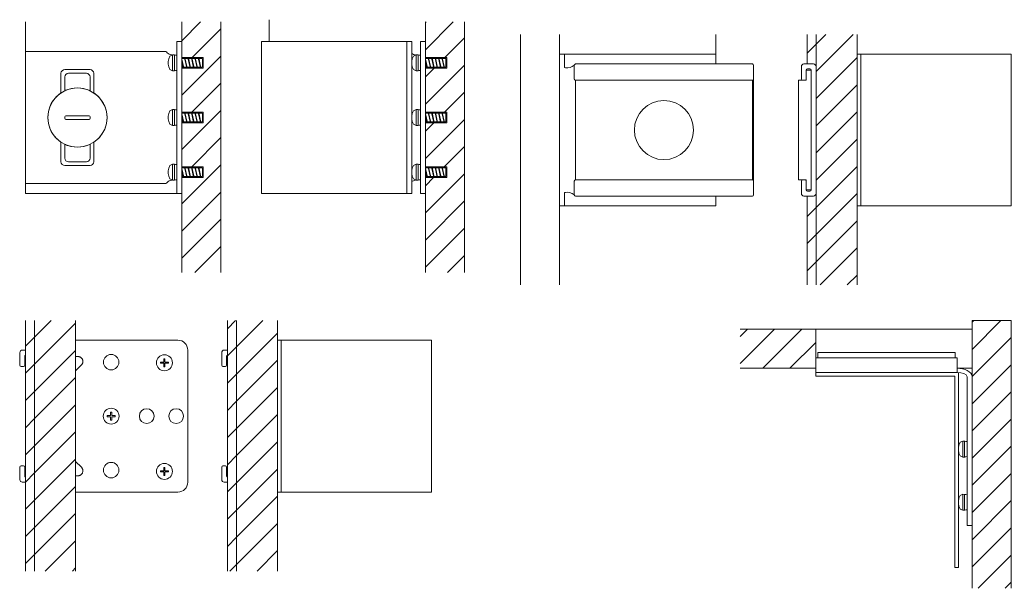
# Model space of a CAD drawing. Header units: millimetres. Extents: x 1499 to 3407, y -486 to 657.
# Drawn here: x 1935.6 to 1986.4, y -356.6 to -327.5 of the extents above; entities that cross this region are included whole.
import ezdxf

# ---------------------------------------------------------------- set-up
doc = ezdxf.new("R2010")
doc.units = ezdxf.units.MM
doc.linetypes.add('CENTERX2', pattern=[4, 2.5, -0.5, 0.5, -0.5])
for name, color, linetype, lineweight in [('A-FURN', 8, 'Continuous', 18), ('meccanismi', 4, 'Continuous', 18), ('viti', 2, 'Continuous', 18)]:
    doc.layers.add(name, color=color, linetype=linetype, lineweight=lineweight)
pattern_1 = [(45, (-2.5855, -38.9624), (-0.69596985, 0.69596985), [])]
pattern_2 = [(45, (-2.2961, 7.5593), (-0.69596985, 0.69596985), [])]

msp = doc.modelspace()

# ---------------------------------------------------------------- hatches: boundary and pattern name
at = {"layer": 'A-FURN'}
h = msp.add_hatch(dxfattribs=at)
h.set_pattern_fill('ANSI31', color=256, scale=0.31)
h.set_pattern_definition([(45, (10.6356, -23.677), (-0.69596985, 0.69596985), [])])
edge = h.paths.add_edge_path()
edge.add_line((1945.939, -327.651), (1943.939, -327.651))
edge.add_line((1943.939, -327.651), (1943.939, -329.472))
edge.add_line((1943.939, -329.472), (1945.038, -329.472))
edge.add_line((1945.038, -329.472), (1945.038, -330.022))
edge.add_line((1945.038, -330.022), (1943.939, -330.022))
edge.add_line((1943.939, -330.022), (1943.939, -330.03))
edge.add_spline(control_points=[(1943.939, -330.03), (1943.939, -330.03), (1943.939, -330.03), (1943.939, -330.03)], knot_values=[0, 0, 0, 0, 0.000042, 0.000042, 0.000042, 0.000042], degree=3, periodic=0)
edge.add_line((1943.939, -330.03), (1943.939, -332.27))
edge.add_line((1943.939, -332.27), (1945.038, -332.27))
edge.add_line((1945.038, -332.27), (1945.038, -332.819))
edge.add_line((1945.038, -332.819), (1943.939, -332.819))
edge.add_line((1943.939, -332.819), (1943.939, -332.828))
edge.add_spline(control_points=[(1943.939, -332.828), (1943.939, -332.828), (1943.939, -332.828), (1943.939, -332.828)], knot_values=[0, 0, 0, 0, 0.000042, 0.000042, 0.000042, 0.000042], degree=3, periodic=0)
edge.add_line((1943.939, -332.828), (1943.939, -335.068))
edge.add_line((1943.939, -335.068), (1945.038, -335.068))
edge.add_line((1945.038, -335.068), (1945.038, -335.617))
edge.add_line((1945.038, -335.617), (1943.939, -335.617))
edge.add_line((1943.939, -335.617), (1943.939, -335.625))
edge.add_spline(control_points=[(1943.939, -335.625), (1943.939, -335.625), (1943.939, -335.626), (1943.939, -335.626)], knot_values=[0, 0, 0, 0, 0.000042, 0.000042, 0.000042, 0.000042], degree=3, periodic=0)
edge.add_line((1943.939, -335.626), (1943.939, -336.431))
edge.add_line((1943.939, -336.431), (1943.939, -340.475))
edge.add_line((1943.939, -340.475), (1945.939, -340.475))
edge.add_line((1945.939, -340.475), (1945.939, -327.651))
h = msp.add_hatch(dxfattribs=at)
h.set_pattern_fill('ANSI31', color=256, scale=0.31)
h.set_pattern_definition([(45, (-4.2761, -23.677), (-0.69596985, 0.69596985), [])])
edge = h.paths.add_edge_path()
edge.add_line((1958.406, -327.651), (1956.406, -327.651))
edge.add_line((1956.406, -327.651), (1956.406, -329.472))
edge.add_line((1956.406, -329.472), (1957.505, -329.472))
edge.add_line((1957.505, -329.472), (1957.505, -330.022))
edge.add_line((1957.505, -330.022), (1956.406, -330.022))
edge.add_line((1956.406, -330.022), (1956.406, -330.03))
edge.add_spline(control_points=[(1956.406, -330.03), (1956.406, -330.03), (1956.406, -330.03), (1956.406, -330.03)], knot_values=[0, 0, 0, 0, 0.000042, 0.000042, 0.000042, 0.000042], degree=3, periodic=0)
edge.add_line((1956.406, -330.03), (1956.406, -332.27))
edge.add_line((1956.406, -332.27), (1957.505, -332.27))
edge.add_line((1957.505, -332.27), (1957.505, -332.819))
edge.add_line((1957.505, -332.819), (1956.406, -332.819))
edge.add_line((1956.406, -332.819), (1956.406, -332.828))
edge.add_spline(control_points=[(1956.406, -332.828), (1956.406, -332.828), (1956.406, -332.828), (1956.406, -332.828)], knot_values=[0, 0, 0, 0, 0.000042, 0.000042, 0.000042, 0.000042], degree=3, periodic=0)
edge.add_line((1956.406, -332.828), (1956.406, -335.068))
edge.add_line((1956.406, -335.068), (1957.505, -335.068))
edge.add_line((1957.505, -335.068), (1957.505, -335.617))
edge.add_line((1957.505, -335.617), (1956.406, -335.617))
edge.add_line((1956.406, -335.617), (1956.406, -335.625))
edge.add_spline(control_points=[(1956.406, -335.625), (1956.406, -335.625), (1956.406, -335.626), (1956.406, -335.626)], knot_values=[0, 0, 0, 0, 0.000042, 0.000042, 0.000042, 0.000042], degree=3, periodic=0)
edge.add_line((1956.406, -335.626), (1956.406, -340.475))
edge.add_line((1956.406, -340.475), (1958.406, -340.475))
edge.add_line((1958.406, -340.475), (1958.406, -327.651))
h = msp.add_hatch(dxfattribs=at)
h.set_pattern_fill('ANSI31', color=256, scale=0.31)
h.set_pattern_definition([(45, (0.7483, 49.3293), (-0.69596985, 0.69596985), [])])
edge = h.paths.add_edge_path()
edge.add_spline(control_points=[(1976.399, -336.44), (1976.399, -336.499), (1976.332, -336.566), (1976.273, -336.566)], knot_values=[0, 0, 0, 0, 0.070711, 0.070711, 0.070711, 0.070711], degree=3, periodic=0)
edge.add_line((1976.273, -336.566), (1975.933, -336.566))
edge.add_line((1975.933, -336.566), (1975.933, -341.115))
edge.add_line((1975.933, -341.115), (1976.399, -341.115))
edge.add_line((1976.399, -341.115), (1976.399, -336.453))
h.paths.add_polyline_path([(1978.497, -328.291), (1976.399, -328.291), (1976.399, -341.115), (1978.497, -341.115)])
edge = h.paths.add_edge_path()
edge.add_line((1976.399, -328.291), (1975.933, -328.291))
edge.add_line((1975.933, -328.291), (1975.933, -329.803))
edge.add_line((1975.933, -329.803), (1976.286, -329.803))
edge.add_spline(control_points=[(1976.273, -329.803), (1976.332, -329.803), (1976.399, -329.87), (1976.399, -329.929)], knot_values=[0, 0, 0, 0, 0.070711, 0.070711, 0.070711, 0.070711], degree=3, periodic=0)
edge.add_line((1976.399, -329.916), (1976.399, -328.291))
h = msp.add_hatch(dxfattribs=at)
h.set_pattern_fill('ANSI31', color=256, scale=0.31)
h.set_pattern_definition(pattern_1)
edge = h.paths.add_edge_path()
edge.add_line((1936.405, -342.937), (1935.939, -342.937))
edge.add_line((1935.939, -342.937), (1935.939, -344.448))
edge.add_line((1935.939, -344.448), (1936.288, -344.448))
edge.add_spline(control_points=[(1936.279, -344.448), (1936.338, -344.448), (1936.405, -344.515), (1936.405, -344.575)], knot_values=[0, 0, 0, 0, 0.070711, 0.070711, 0.070711, 0.070711], degree=3, periodic=0)
edge.add_line((1936.405, -344.566), (1936.405, -342.937))
edge = h.paths.add_edge_path()
edge.add_spline(control_points=[(1936.405, -344.575), (1936.405, -344.515), (1936.338, -344.448), (1936.279, -344.448)], knot_values=[0, 0, 0, 0, 0.070711, 0.070711, 0.070711, 0.070711], degree=3, periodic=0)
edge.add_line((1936.279, -344.448), (1935.939, -344.448))
edge.add_line((1935.939, -344.448), (1935.939, -350.952))
edge.add_spline(control_points=[(1935.939, -350.952), (1935.947, -350.957), (1935.955, -350.959), (1935.963, -350.959)], knot_values=[0.025626, 0.025626, 0.025626, 0.025626, 0.035355, 0.035355, 0.035355, 0.035355], degree=3, periodic=0)
edge.add_line((1935.963, -350.959), (1936.089, -350.959))
edge.add_spline(control_points=[(1936.153, -350.896), (1936.153, -350.926), (1936.119, -350.959), (1936.089, -350.959)], knot_values=[0, 0, 0, 0, 0.035355, 0.035355, 0.035355, 0.035355], degree=3, periodic=0)
edge.add_line((1936.089, -350.959), (1935.955, -350.959))
edge.add_spline(control_points=[(1935.963, -350.959), (1935.955, -350.959), (1935.947, -350.957), (1935.939, -350.952)], knot_values=[0.025626, 0.025626, 0.025626, 0.025626, 0.035355, 0.035355, 0.035355, 0.035355], degree=3, periodic=0)
edge.add_line((1935.939, -350.952), (1935.939, -351.212))
edge.add_line((1935.939, -351.212), (1936.279, -351.212))
edge.add_spline(control_points=[(1936.279, -351.212), (1936.338, -351.212), (1936.405, -351.145), (1936.405, -351.085)], knot_values=[0, 0, 0, 0, 0.070711, 0.070711, 0.070711, 0.070711], degree=3, periodic=0)
edge.add_line((1936.405, -351.085), (1936.405, -344.575))
h = msp.add_hatch(dxfattribs=at)
h.set_pattern_fill('ANSI31', color=256, scale=0.31)
h.set_pattern_definition(pattern_1)
h.paths.add_polyline_path([(1938.503, -342.937), (1936.405, -342.937), (1936.405, -344.633, 0.507256), (1936.657, -343.944), (1938.503, -343.944)])
h = msp.add_hatch(dxfattribs=at)
h.set_pattern_fill('ANSI31', color=256, scale=0.31)
h.set_pattern_definition(pattern_2)
edge = h.paths.add_edge_path()
edge.add_line((1946.737, -342.937), (1946.27, -342.937))
edge.add_line((1946.27, -342.937), (1946.27, -344.448))
edge.add_line((1946.27, -344.448), (1946.27, -344.707))
edge.add_spline(control_points=[(1946.28, -344.703), (1946.279, -344.704), (1946.278, -344.704), (1946.277, -344.704)], knot_values=[0.028453, 0.028453, 0.028453, 0.028453, 0.029553, 0.029553, 0.029553, 0.029553], degree=3, periodic=0)
edge.add_spline(control_points=[(1946.295, -344.701), (1946.294, -344.701), (1946.293, -344.701), (1946.292, -344.701)], knot_values=[0.034194, 0.034194, 0.034194, 0.034194, 0.035355, 0.035355, 0.035355, 0.035355], degree=3, periodic=0)
edge.add_spline(control_points=[(1946.292, -344.701), (1946.291, -344.701), (1946.29, -344.701), (1946.289, -344.701)], knot_values=[0.033101, 0.033101, 0.033101, 0.033101, 0.034194, 0.034194, 0.034194, 0.034194], degree=3, periodic=0)
edge.add_spline(control_points=[(1946.289, -344.701), (1946.288, -344.701), (1946.287, -344.701), (1946.286, -344.702)], knot_values=[0.031874, 0.031874, 0.031874, 0.031874, 0.033101, 0.033101, 0.033101, 0.033101], degree=3, periodic=0)
edge.add_spline(control_points=[(1946.286, -344.702), (1946.285, -344.702), (1946.284, -344.702), (1946.283, -344.702)], knot_values=[0.030777, 0.030777, 0.030777, 0.030777, 0.031874, 0.031874, 0.031874, 0.031874], degree=3, periodic=0)
edge.add_spline(control_points=[(1946.283, -344.702), (1946.282, -344.703), (1946.281, -344.703), (1946.28, -344.703)], knot_values=[0.029553, 0.029553, 0.029553, 0.029553, 0.030777, 0.030777, 0.030777, 0.030777], degree=3, periodic=0)
edge.add_spline(control_points=[(1946.28, -344.703), (1946.279, -344.704), (1946.278, -344.704), (1946.277, -344.704)], knot_values=[0.028453, 0.028453, 0.028453, 0.028453, 0.029553, 0.029553, 0.029553, 0.029553], degree=3, periodic=0)
edge.add_spline(control_points=[(1946.277, -344.704), (1946.276, -344.705), (1946.275, -344.705), (1946.274, -344.706)], knot_values=[0.027233, 0.027233, 0.027233, 0.027233, 0.028453, 0.028453, 0.028453, 0.028453], degree=3, periodic=0)
edge.add_spline(control_points=[(1946.274, -344.706), (1946.273, -344.706), (1946.272, -344.707), (1946.27, -344.708)], knot_values=[0.025626, 0.025626, 0.025626, 0.025626, 0.027233, 0.027233, 0.027233, 0.027233], degree=3, periodic=0)
edge.add_line((1946.27, -344.708), (1946.27, -351.212))
edge.add_line((1946.27, -351.212), (1946.27, -355.76))
edge.add_line((1946.27, -355.76), (1946.737, -355.76))
edge.add_line((1946.737, -355.76), (1946.737, -342.937))
h = msp.add_hatch(dxfattribs=at)
h.set_pattern_fill('ANSI31', color=256, scale=0.31)
h.set_pattern_definition(pattern_2)
h.paths.add_polyline_path([(1948.835, -342.937), (1946.737, -342.937), (1946.737, -355.76), (1948.835, -355.76)])
h = msp.add_hatch(dxfattribs=at)
h.set_pattern_fill('ANSI31', color=256, scale=0.31)
h.set_pattern_definition([(45, (57.6246, -7.8735), (-0.69596985, 0.69596985), [])])
h.paths.add_polyline_path([(1976.381, -343.381), (1972.515, -343.381), (1972.515, -345.381), (1976.378, -345.381), (1976.378, -344.841)])
h.paths.add_polyline_path([(1986.381, -342.937), (1984.381, -342.937), (1984.381, -356.636), (1986.381, -356.636)])
h = msp.add_hatch(dxfattribs=at)
h.set_pattern_fill('ANSI31', color=256, scale=0.31)
h.set_pattern_definition(pattern_1)
h.paths.add_polyline_path([(1938.503, -345.508), (1937.138, -346.873, -0.668179), (1936.707, -346.694), (1936.707, -345.032, -0.414214), (1936.959, -344.78), (1938.503, -344.78), (1938.503, -343.944), (1936.657, -343.944, -0.507256), (1936.405, -344.633), (1936.405, -351.027, -0.507256), (1936.657, -351.716), (1938.503, -351.716), (1938.503, -350.88), (1936.959, -350.88, -0.414214), (1936.707, -350.628), (1936.707, -348.965, -0.668179), (1937.138, -348.787), (1938.503, -350.152)])
h.paths.add_polyline_path([(1938.503, -344.78), (1936.959, -344.78, 0.414214), (1936.707, -345.032), (1936.707, -346.694, 0.668179), (1937.138, -346.873), (1938.503, -345.508)], flags=17)
h.paths.add_polyline_path([(1937.138, -348.787, 0.668179), (1936.707, -348.965), (1936.707, -350.628, 0.414214), (1936.959, -350.88), (1938.503, -350.88), (1938.503, -350.152)], flags=17)
h.paths.add_polyline_path([(1938.503, -351.716), (1936.657, -351.716, 0.507256), (1936.405, -351.027), (1936.405, -355.76), (1938.503, -355.76)])
h = msp.add_hatch(dxfattribs=at)
h.set_pattern_fill('ANSI31', color=256, scale=0.31)
h.set_pattern_definition(pattern_1)
edge = h.paths.add_edge_path()
edge.add_spline(control_points=[(1936.405, -351.085), (1936.405, -351.145), (1936.338, -351.212), (1936.279, -351.212)], knot_values=[0, 0, 0, 0, 0.070711, 0.070711, 0.070711, 0.070711], degree=3, periodic=0)
edge.add_line((1936.279, -351.212), (1935.939, -351.212))
edge.add_line((1935.939, -351.212), (1935.939, -355.76))
edge.add_line((1935.939, -355.76), (1936.405, -355.76))
edge.add_line((1936.405, -355.76), (1936.405, -351.105))

# ---------------------------------------------------------------- linework, layer by layer
at = {"layer": 'A-FURN', "color": 6}
for p, q in [((1943.939, -340.475), (1943.939, -327.651)), ((1945.939, -340.475), (1945.939, -327.651)), ((1948.406, -327.542), (1948.406, -328.658)), ((1956.406, -340.475), (1956.406, -327.651)), ((1958.406, -340.475), (1958.406, -327.651)), ((1961.267, -341.115), (1961.267, -328.291)), ((1963.267, -341.115), (1963.267, -328.291)), ((1971.267, -329.803), (1971.267, -328.291)), ((1976.399, -328.291), (1976.399, -341.115)), ((1978.497, -341.115), (1978.497, -328.291)), ((1971.267, -336.566), (1971.267, -337.071)), ((1971.267, -337.071), (1963.267, -337.071)), ((1936.405, -342.937), (1936.405, -355.76)), ((1938.503, -355.76), (1938.503, -342.937)), ((1946.737, -342.937), (1946.737, -355.76)), ((1948.835, -355.76), (1948.835, -342.937)), ((1986.381, -342.937), (1986.381, -356.636))]:
    msp.add_line(p, q, dxfattribs=at)
at = {"layer": 'A-FURN'}
for p, q in [((1943.939, -329.472), (1945.038, -329.472)), ((1945.038, -329.472), (1945.038, -330.022)), ((1956.406, -329.472), (1957.505, -329.472)), ((1957.505, -329.472), (1957.505, -330.022)), ((1943.939, -330.022), (1945.038, -330.022)), ((1956.406, -330.022), (1957.505, -330.022)), ((1943.939, -332.27), (1945.038, -332.27)), ((1945.038, -332.27), (1945.038, -332.819)), ((1956.406, -332.27), (1957.505, -332.27)), ((1957.505, -332.27), (1957.505, -332.819)), ((1943.939, -332.819), (1945.038, -332.819)), ((1956.406, -332.819), (1957.505, -332.819)), ((1943.939, -335.068), (1945.038, -335.068)), ((1945.038, -335.068), (1945.038, -335.617)), ((1956.406, -335.068), (1957.505, -335.068)), ((1957.505, -335.068), (1957.505, -335.617)), ((1943.939, -335.617), (1945.038, -335.617)), ((1956.406, -335.617), (1957.505, -335.617))]:
    msp.add_line(p, q, dxfattribs=at)
at = {"layer": 'A-FURN', "color": 6}
for points in [[(1935.939, -327.651), (1935.939, -336.431), (1943.939, -336.431)], [(1975.933, -328.291), (1975.933, -329.803)], [(1943.939, -340.475), (1943.939, -336.431)], [(1975.933, -336.566), (1975.933, -341.115)], [(1963.267, -341.115), (1963.267, -337.071)], [(1935.939, -342.937), (1935.939, -351.212)], [(1946.27, -342.937), (1946.27, -344.448)], [(1984.381, -342.937), (1986.381, -342.937)], [(1984.381, -356.636), (1984.381, -342.937)], [(1972.515, -343.381), (1984.381, -343.381)], [(1976.381, -345.381), (1976.381, -343.381)], [(1984.381, -345.381), (1984.381, -343.381)], [(1946.27, -344.448), (1946.27, -351.212)], [(1972.515, -345.381), (1976.381, -345.381)], [(1983.62, -345.381), (1984.381, -345.381)], [(1935.939, -351.212), (1935.939, -355.76)], [(1946.27, -351.212), (1946.27, -355.76)]]:
    msp.add_lwpolyline(points, dxfattribs=at)
at = {"layer": 'A-FURN'}
for points in [[(1943.939, -329.472), (1943.939, -329.522)], [(1956.406, -340.475), (1956.406, -336.431)]]:
    msp.add_lwpolyline(points, dxfattribs=at)
at = {"layer": 'meccanismi'}
for p, q in [((1943.686, -328.658), (1943.686, -335.741)), ((1943.939, -328.658), (1943.686, -328.658)), ((1943.939, -328.658), (1943.686, -328.658)), ((1943.939, -336.431), (1943.939, -328.658)), ((1948.012, -328.658), (1948.012, -336.431)), ((1955.454, -328.658), (1955.454, -335.741)), ((1955.706, -336.431), (1955.706, -328.658)), ((1956.153, -328.658), (1956.153, -335.741)), ((1956.406, -328.658), (1956.153, -328.658)), ((1956.406, -328.658), (1956.153, -328.658)), ((1943.118, -329.163), (1935.939, -329.163)), ((1963.267, -329.298), (1963.52, -329.298)), ((1963.267, -337.071), (1963.267, -329.298)), ((1963.267, -329.298), (1963.52, -329.298)), ((1983.728, -329.298), (1978.497, -329.298)), ((1978.497, -329.298), (1978.497, -337.071)), ((1978.687, -329.298), (1978.687, -337.071)), ((1986.381, -329.298), (1986.381, -337.071)), ((1964.088, -329.803), (1971.267, -329.803)), ((1975.642, -330.576), (1975.642, -329.929)), ((1975.894, -330.576), (1975.894, -330.118)), ((1975.957, -330.055), (1976.084, -330.055)), ((1976.399, -336.44), (1976.399, -329.929)), ((1937.754, -330.273), (1937.754, -331.285)), ((1937.943, -330.462), (1937.943, -331.178)), ((1939.246, -330.462), (1939.246, -331.178)), ((1939.435, -330.273), (1939.435, -331.285)), ((1964.088, -330.639), (1973.135, -330.639)), ((1964.088, -335.73), (1964.088, -330.639)), ((1973.135, -330.639), (1973.135, -335.73)), ((1975.831, -330.639), (1975.705, -330.639)), ((1975.705, -330.639), (1975.831, -330.639)), ((1938.595, -332.45), (1938, -332.45)), ((1938.595, -332.45), (1939.189, -332.45)), ((1937.754, -334.816), (1937.754, -333.804)), ((1939.435, -334.816), (1939.435, -333.804)), ((1937.943, -334.627), (1937.943, -333.912)), ((1939.246, -334.627), (1939.246, -333.912)), ((1943.686, -335.741), (1943.686, -336.431)), ((1955.454, -335.741), (1955.454, -336.431)), ((1956.153, -335.741), (1956.153, -336.431)), ((1964.088, -335.73), (1973.135, -335.73)), ((1975.642, -335.793), (1975.642, -336.44)), ((1975.831, -335.73), (1975.705, -335.73)), ((1975.705, -335.73), (1975.831, -335.73)), ((1975.894, -335.793), (1975.894, -336.251)), ((1943.118, -335.926), (1935.939, -335.926)), ((1943.939, -336.431), (1943.686, -336.431)), ((1943.686, -336.431), (1943.939, -336.431)), ((1948.012, -336.431), (1955.706, -336.431)), ((1956.153, -336.431), (1956.406, -336.431)), ((1963.52, -336.381), (1963.52, -337.071)), ((1964.088, -336.566), (1971.267, -336.566)), ((1963.267, -337.071), (1963.52, -337.071)), ((1963.52, -337.071), (1963.267, -337.071)), ((1986.381, -337.071), (1978.497, -337.071)), ((1943.734, -343.944), (1938.503, -343.944)), ((1948.835, -351.716), (1948.835, -343.944)), ((1956.718, -343.944), (1948.835, -343.944)), ((1949.024, -343.944), (1949.024, -351.716)), ((1956.718, -343.944), (1956.718, -351.716)), ((1944.238, -347.83), (1944.238, -344.448)), ((1935.648, -345.221), (1935.648, -344.575)), ((1935.9, -345.221), (1935.9, -344.764)), ((1945.979, -345.221), (1945.979, -344.575)), ((1946.232, -345.221), (1946.232, -344.764)), ((1976.378, -344.841), (1976.378, -345.598)), ((1976.378, -344.841), (1983.62, -344.841)), ((1983.62, -345.598), (1983.62, -344.841)), ((1935.837, -345.285), (1935.711, -345.285)), ((1935.711, -345.285), (1935.837, -345.285)), ((1946.169, -345.285), (1946.042, -345.285)), ((1946.042, -345.285), (1946.169, -345.285)), ((1976.378, -345.598), (1983.62, -345.598)), ((1984.125, -345.814), (1984.125, -353.431)), ((1984.378, -345.814), (1984.378, -353.431)), ((1944.238, -347.83), (1944.238, -351.212)), ((1935.648, -350.438), (1935.648, -351.085)), ((1935.837, -350.375), (1935.711, -350.375)), ((1935.711, -350.375), (1935.837, -350.375)), ((1935.9, -350.438), (1935.9, -350.896)), ((1945.979, -350.438), (1945.979, -351.085)), ((1946.169, -350.375), (1946.042, -350.375)), ((1946.042, -350.375), (1946.169, -350.375)), ((1946.232, -350.438), (1946.232, -350.896)), ((1943.734, -351.716), (1938.503, -351.716)), ((1956.718, -351.716), (1948.835, -351.716)), ((1984.378, -353.431), (1984.125, -353.431))]:
    msp.add_line(p, q, dxfattribs=at)
at = {"layer": 'meccanismi', "ltscale": 0.1}
for p, q in [((1976.273, -329.803), (1975.768, -329.803)), ((1976.273, -329.803), (1975.768, -329.803)), ((1976.147, -336.251), (1976.147, -330.118)), ((1975.957, -336.314), (1976.084, -336.314)), ((1976.273, -336.566), (1975.768, -336.566)), ((1946.27, -344.448), (1946.106, -344.448)), ((1946.27, -351.212), (1946.106, -351.212))]:
    msp.add_line(p, q, dxfattribs=at)
at = {"layer": 'meccanismi'}
for points in [[(1948.012, -328.658), (1955.706, -328.658)], [(1963.52, -329.298), (1963.52, -329.988)], [(1971.267, -329.298), (1963.52, -329.298)], [(1986.381, -329.298), (1978.687, -329.298)], [(1939.246, -330.084), (1937.943, -330.084)], [(1971.267, -329.803), (1973.135, -329.803)], [(1973.198, -336.503), (1973.198, -329.866)], [(1975.894, -330.118), (1976.147, -330.118)], [(1939.057, -330.273), (1938.132, -330.273)], [(1973.135, -330.639), (1964.088, -330.639)], [(1975.504, -330.639), (1975.894, -330.639)], [(1975.504, -330.639), (1975.504, -335.73)], [(1975.894, -330.576), (1975.894, -330.639)], [(1937.943, -332.507), (1937.943, -332.582)], [(1938.595, -332.639), (1938, -332.639)], [(1938.595, -332.639), (1939.189, -332.639)], [(1939.246, -332.507), (1939.246, -332.582)], [(1939.057, -334.816), (1938.132, -334.816)], [(1939.246, -335.005), (1937.943, -335.005)], [(1973.135, -335.73), (1964.088, -335.73)], [(1975.894, -336.251), (1975.894, -335.73), (1975.504, -335.73)], [(1975.894, -336.251), (1976.147, -336.251)], [(1954.54, -336.431), (1955.706, -336.431)], [(1971.267, -336.566), (1973.135, -336.566)], [(1935.939, -344.448), (1935.774, -344.448)], [(1938.622, -344.78), (1938.503, -344.78)], [(1976.381, -344.841), (1976.481, -344.841), (1976.481, -344.577), (1983.52, -344.577)], [(1983.62, -344.841), (1983.52, -344.841), (1983.52, -344.577)], [(1938.8, -345.211), (1938.503, -345.508)], [(1976.378, -345.598), (1976.378, -345.787), (1983.489, -345.787)], [(1983.489, -355.579), (1983.489, -345.787)], [(1983.678, -355.579), (1983.678, -345.599)], [(1938.8, -350.449), (1938.503, -350.152)], [(1938.622, -350.88), (1938.503, -350.88)], [(1935.939, -351.212), (1935.774, -351.212)], [(1983.678, -355.579), (1983.489, -355.579)]]:
    msp.add_lwpolyline(points, dxfattribs=at)
at = {"layer": 'meccanismi', "linetype": 'CENTERX2'}
for points in [[(1964.025, -330.576), (1964.025, -329.866)], [(1964.025, -335.793), (1964.025, -336.503)], [(1948.835, -350.291), (1948.835, -345.369)]]:
    msp.add_lwpolyline(points, dxfattribs=at)
at = {"layer": 'meccanismi'}
for centre, radius in [((1938.595, -332.545), 1.514), ((1968.611, -333.184), 1.514), ((1940.322, -345.067), 0.396), ((1940.322, -350.593), 0.396)]:
    msp.add_circle(centre, radius, dxfattribs=at)
for centre, radius, start, end in [((1943.566, -328.738), 0.621, 231.7402, 256.7654), ((1943.566, -328.738), 0.621, 276.8741, 281.1484), ((1956.033, -328.738), 0.621, 238.2454, 256.7654), ((1963.64, -329.378), 0.621, 258.8516, 263.1259), ((1963.64, -329.378), 0.621, 263.1259, 308.2598), ((1938.595, -332.545), 1.514, 123.7297, 236.2703), ((1938.595, -332.545), 1.514, 64.5149, 115.4851), ((1938.595, -332.545), 1.514, 108.21, 115.4851), ((1938.595, -332.545), 1.514, 303.7297, 56.2703), ((1938.595, -332.545), 1.514, 244.5149, 295.4851), ((1938.595, -332.545), 1.514, 244.5149, 251.79), ((1943.566, -336.351), 0.621, 103.2348, 128.2606), ((1943.566, -336.351), 0.621, 78.8513, 83.0788), ((1956.033, -336.351), 0.621, 103.2348, 121.7553), ((1956.033, -336.351), 0.621, 78.8513, 83.0788), ((1963.64, -336.991), 0.621, 51.7394, 101.1487), ((1963.64, -336.991), 0.621, 96.9212, 101.1487), ((1943.734, -344.448), 0.505, 0, 90), ((1942.143, -347.83), 0.379, 0, 180), ((1943.649, -347.83), 0.379, 0, 180), ((1942.143, -347.83), 0.379, 180, 0), ((1943.649, -347.83), 0.379, 180, 0), ((1943.734, -351.212), 0.505, 270, 0)]:
    msp.add_arc(centre, radius, start, end, dxfattribs=at)
at = {"layer": 'meccanismi', "linetype": 'CENTERX2'}
for centre, start, end in [((1938.622, -345.032), 315, 90), ((1938.622, -350.628), 270, 45)]:
    msp.add_arc(centre, 0.252, start, end, dxfattribs=at)
at = {"layer": 'meccanismi'}
for points in [[(1943.181, -329.226), (1943.181, -329.196), (1943.148, -329.163), (1943.118, -329.163)], [(1937.943, -330.084), (1937.854, -330.084), (1937.754, -330.184), (1937.754, -330.273)], [(1939.246, -330.084), (1939.335, -330.084), (1939.435, -330.184), (1939.435, -330.273)], [(1964.025, -329.866), (1964.025, -329.836), (1964.058, -329.803), (1964.088, -329.803)], [(1973.198, -329.866), (1973.198, -329.836), (1973.165, -329.803), (1973.135, -329.803)], [(1975.768, -329.803), (1975.709, -329.803), (1975.642, -329.87), (1975.642, -329.929)], [(1975.894, -330.118), (1975.894, -330.089), (1975.928, -330.055), (1975.957, -330.055)], [(1976.147, -330.118), (1976.147, -330.089), (1976.113, -330.055), (1976.084, -330.055)], [(1938.132, -330.273), (1938.043, -330.273), (1937.943, -330.373), (1937.943, -330.462)], [(1939.057, -330.273), (1939.146, -330.273), (1939.246, -330.373), (1939.246, -330.462)], [(1973.135, -330.639), (1973.165, -330.639), (1973.198, -330.606), (1973.198, -330.576)], [(1975.705, -330.639), (1975.675, -330.639), (1975.642, -330.606), (1975.642, -330.576)], [(1975.894, -330.576), (1975.894, -330.606), (1975.861, -330.639), (1975.831, -330.639)], [(1937.943, -332.507), (1937.943, -332.48), (1937.973, -332.45), (1938, -332.45)], [(1937.943, -332.582), (1937.943, -332.609), (1937.973, -332.639), (1938, -332.639)], [(1939.246, -332.507), (1939.246, -332.48), (1939.216, -332.45), (1939.189, -332.45)], [(1939.246, -332.582), (1939.246, -332.609), (1939.216, -332.639), (1939.189, -332.639)], [(1937.943, -335.005), (1937.854, -335.005), (1937.754, -334.905), (1937.754, -334.816)], [(1938.132, -334.816), (1938.043, -334.816), (1937.943, -334.716), (1937.943, -334.627)], [(1939.057, -334.816), (1939.146, -334.816), (1939.246, -334.716), (1939.246, -334.627)], [(1939.246, -335.005), (1939.335, -335.005), (1939.435, -334.905), (1939.435, -334.816)], [(1964.088, -335.73), (1964.058, -335.73), (1964.025, -335.763), (1964.025, -335.793)], [(1973.198, -335.793), (1973.198, -335.763), (1973.165, -335.73), (1973.135, -335.73)], [(1975.705, -335.73), (1975.675, -335.73), (1975.642, -335.763), (1975.642, -335.793)], [(1975.894, -335.793), (1975.894, -335.763), (1975.861, -335.73), (1975.831, -335.73)], [(1943.118, -335.926), (1943.148, -335.926), (1943.181, -335.893), (1943.181, -335.863)], [(1975.894, -336.251), (1975.894, -336.28), (1975.928, -336.314), (1975.957, -336.314)], [(1964.088, -336.566), (1964.058, -336.566), (1964.025, -336.533), (1964.025, -336.503)], [(1973.135, -336.566), (1973.165, -336.566), (1973.198, -336.533), (1973.198, -336.503)], [(1975.768, -336.566), (1975.709, -336.566), (1975.642, -336.499), (1975.642, -336.44)], [(1935.774, -344.448), (1935.714, -344.448), (1935.648, -344.515), (1935.648, -344.575)], [(1946.106, -344.448), (1946.046, -344.448), (1945.979, -344.515), (1945.979, -344.575)], [(1935.9, -344.764), (1935.9, -344.742), (1935.918, -344.719), (1935.939, -344.708)], [(1946.232, -344.764), (1946.232, -344.734), (1946.265, -344.701), (1946.295, -344.701)], [(1935.711, -345.285), (1935.681, -345.285), (1935.648, -345.251), (1935.648, -345.221)], [(1935.9, -345.221), (1935.9, -345.251), (1935.867, -345.285), (1935.837, -345.285)], [(1946.042, -345.285), (1946.013, -345.285), (1945.979, -345.251), (1945.979, -345.221)], [(1946.232, -345.221), (1946.232, -345.251), (1946.198, -345.285), (1946.169, -345.285)], [(1984.378, -345.814), (1984.378, -345.554), (1983.988, -345.381), (1983.62, -345.381)], [(1984.125, -345.814), (1984.125, -345.653), (1983.854, -345.598), (1983.62, -345.598)], [(1935.711, -350.375), (1935.681, -350.375), (1935.648, -350.409), (1935.648, -350.438)], [(1935.9, -350.438), (1935.9, -350.409), (1935.867, -350.375), (1935.837, -350.375)], [(1946.042, -350.375), (1946.013, -350.375), (1945.979, -350.409), (1945.979, -350.438)], [(1946.232, -350.438), (1946.232, -350.409), (1946.198, -350.375), (1946.169, -350.375)], [(1935.9, -350.896), (1935.9, -350.918), (1935.918, -350.941), (1935.939, -350.952)], [(1946.232, -350.896), (1946.232, -350.918), (1946.249, -350.941), (1946.27, -350.952)], [(1935.774, -351.212), (1935.714, -351.212), (1935.648, -351.145), (1935.648, -351.085)], [(1946.106, -351.212), (1946.046, -351.212), (1945.979, -351.145), (1945.979, -351.085)]]:
    msp.add_open_spline(points, degree=3, dxfattribs=at)
at = {"layer": 'meccanismi', "ltscale": 0.1}
for points in [[(1976.399, -329.929), (1976.399, -329.87), (1976.332, -329.803), (1976.273, -329.803)], [(1976.147, -336.251), (1976.147, -336.28), (1976.113, -336.314), (1976.084, -336.314)], [(1976.399, -336.44), (1976.399, -336.499), (1976.332, -336.566), (1976.273, -336.566)]]:
    msp.add_open_spline(points, degree=3, dxfattribs=at)
at = {"layer": 'meccanismi', "linetype": 'CENTERX2'}
msp.add_open_spline([(1964.088, -330.639), (1964.058, -330.639), (1964.025, -330.606), (1964.025, -330.576)], degree=3, dxfattribs=at)
at = {"layer": 'viti'}
for p, q in [((1943.462, -330.155), (1943.462, -329.339)), ((1943.564, -329.34), (1943.462, -329.339)), ((1943.561, -330.155), (1943.561, -329.339)), ((1943.939, -330.03), (1943.939, -329.464)), ((1943.939, -329.522), (1944.964, -329.522)), ((1943.939, -329.55), (1944.037, -330.007)), ((1943.939, -329.659), (1944.013, -330.007)), ((1944.077, -329.487), (1944.189, -330.007)), ((1944.1, -329.487), (1944.212, -330.007)), ((1944.253, -329.487), (1944.364, -330.007)), ((1944.276, -329.487), (1944.387, -330.007)), ((1944.428, -329.487), (1944.54, -330.007)), ((1944.451, -329.487), (1944.563, -330.007)), ((1944.603, -329.487), (1944.715, -330.007)), ((1944.627, -329.487), (1944.738, -330.007)), ((1944.779, -329.487), (1944.89, -330.007)), ((1944.802, -329.487), (1944.914, -330.007)), ((1944.988, -329.948), (1944.988, -329.545)), ((1955.929, -330.155), (1955.929, -329.339)), ((1956.031, -329.34), (1955.929, -329.339)), ((1956.028, -330.155), (1956.028, -329.339)), ((1956.406, -330.03), (1956.406, -329.464)), ((1956.406, -329.522), (1957.431, -329.522)), ((1956.406, -329.55), (1956.504, -330.007)), ((1956.406, -329.659), (1956.48, -330.007)), ((1956.544, -329.487), (1956.656, -330.007)), ((1956.567, -329.487), (1956.679, -330.007)), ((1956.72, -329.487), (1956.831, -330.007)), ((1956.743, -329.487), (1956.854, -330.007)), ((1956.895, -329.487), (1957.007, -330.007)), ((1956.918, -329.487), (1957.03, -330.007)), ((1957.07, -329.487), (1957.182, -330.007)), ((1957.094, -329.487), (1957.205, -330.007)), ((1957.246, -329.487), (1957.357, -330.007)), ((1957.269, -329.487), (1957.381, -330.007)), ((1957.455, -329.948), (1957.455, -329.545)), ((1943.557, -330.155), (1943.462, -330.155)), ((1943.939, -329.972), (1944.964, -329.972)), ((1944.029, -329.972), (1944.181, -329.972)), ((1944.204, -329.972), (1944.357, -329.972)), ((1944.38, -329.972), (1944.532, -329.972)), ((1944.555, -329.972), (1944.707, -329.972)), ((1944.731, -329.972), (1944.883, -329.972)), ((1956.024, -330.155), (1955.929, -330.155)), ((1956.406, -329.972), (1957.431, -329.972)), ((1956.496, -329.972), (1956.648, -329.972)), ((1956.671, -329.972), (1956.823, -329.972)), ((1956.847, -329.972), (1956.999, -329.972)), ((1957.022, -329.972), (1957.174, -329.972)), ((1957.198, -329.972), (1957.35, -329.972)), ((1943.462, -332.953), (1943.462, -332.137)), ((1943.564, -332.138), (1943.462, -332.137)), ((1943.561, -332.952), (1943.561, -332.137)), ((1943.939, -332.828), (1943.939, -332.262)), ((1944.077, -332.284), (1944.189, -332.805)), ((1944.1, -332.284), (1944.212, -332.805)), ((1944.253, -332.284), (1944.364, -332.805)), ((1944.276, -332.284), (1944.387, -332.805)), ((1944.428, -332.284), (1944.54, -332.805)), ((1944.451, -332.284), (1944.563, -332.805)), ((1944.603, -332.284), (1944.715, -332.805)), ((1944.627, -332.284), (1944.738, -332.805)), ((1944.779, -332.284), (1944.89, -332.805)), ((1944.802, -332.284), (1944.914, -332.805)), ((1955.929, -332.953), (1955.929, -332.137)), ((1956.031, -332.138), (1955.929, -332.137)), ((1956.028, -332.952), (1956.028, -332.137)), ((1956.406, -332.828), (1956.406, -332.262)), ((1956.544, -332.284), (1956.656, -332.805)), ((1956.567, -332.284), (1956.679, -332.805)), ((1956.72, -332.284), (1956.831, -332.805)), ((1956.743, -332.284), (1956.854, -332.805)), ((1956.895, -332.284), (1957.007, -332.805)), ((1956.918, -332.284), (1957.03, -332.805)), ((1957.07, -332.284), (1957.182, -332.805)), ((1957.094, -332.284), (1957.205, -332.805)), ((1957.246, -332.284), (1957.357, -332.805)), ((1957.269, -332.284), (1957.381, -332.805)), ((1943.939, -332.32), (1944.964, -332.32)), ((1943.939, -332.348), (1944.037, -332.805)), ((1943.939, -332.457), (1944.013, -332.805)), ((1943.939, -332.769), (1944.964, -332.769)), ((1944.029, -332.769), (1944.181, -332.769)), ((1944.204, -332.769), (1944.357, -332.769)), ((1944.38, -332.769), (1944.532, -332.769)), ((1944.555, -332.769), (1944.707, -332.769)), ((1944.731, -332.769), (1944.883, -332.769)), ((1944.988, -332.746), (1944.988, -332.343)), ((1956.406, -332.32), (1957.431, -332.32)), ((1956.406, -332.348), (1956.504, -332.805)), ((1956.406, -332.457), (1956.48, -332.805)), ((1956.406, -332.769), (1957.431, -332.769)), ((1956.496, -332.769), (1956.648, -332.769)), ((1956.671, -332.769), (1956.823, -332.769)), ((1956.847, -332.769), (1956.999, -332.769)), ((1957.022, -332.769), (1957.174, -332.769)), ((1957.198, -332.769), (1957.35, -332.769)), ((1957.455, -332.746), (1957.455, -332.343)), ((1943.557, -332.953), (1943.462, -332.953)), ((1956.024, -332.953), (1955.929, -332.953)), ((1943.462, -335.75), (1943.462, -334.934)), ((1943.564, -334.936), (1943.462, -334.934)), ((1943.561, -335.75), (1943.561, -334.935)), ((1943.939, -335.625), (1943.939, -335.059)), ((1943.939, -335.118), (1944.964, -335.118)), ((1943.939, -335.145), (1944.037, -335.603)), ((1943.939, -335.254), (1944.013, -335.603)), ((1944.077, -335.082), (1944.189, -335.603)), ((1944.1, -335.082), (1944.212, -335.603)), ((1944.253, -335.082), (1944.364, -335.603)), ((1944.276, -335.082), (1944.387, -335.603)), ((1944.428, -335.082), (1944.54, -335.603)), ((1944.451, -335.082), (1944.563, -335.603)), ((1944.603, -335.082), (1944.715, -335.603)), ((1944.627, -335.082), (1944.738, -335.603)), ((1944.779, -335.082), (1944.89, -335.603)), ((1944.802, -335.082), (1944.914, -335.603)), ((1944.988, -335.544), (1944.988, -335.141)), ((1955.929, -335.75), (1955.929, -334.934)), ((1956.031, -334.936), (1955.929, -334.934)), ((1956.028, -335.75), (1956.028, -334.935)), ((1956.406, -335.625), (1956.406, -335.059)), ((1956.406, -335.118), (1957.431, -335.118)), ((1956.406, -335.145), (1956.504, -335.603)), ((1956.406, -335.254), (1956.48, -335.603)), ((1956.544, -335.082), (1956.656, -335.603)), ((1956.567, -335.082), (1956.679, -335.603)), ((1956.72, -335.082), (1956.831, -335.603)), ((1956.743, -335.082), (1956.854, -335.603)), ((1956.895, -335.082), (1957.007, -335.603)), ((1956.918, -335.082), (1957.03, -335.603)), ((1957.07, -335.082), (1957.182, -335.603)), ((1957.094, -335.082), (1957.205, -335.603)), ((1957.246, -335.082), (1957.357, -335.603)), ((1957.269, -335.082), (1957.381, -335.603)), ((1957.455, -335.544), (1957.455, -335.141)), ((1943.557, -335.75), (1943.462, -335.75)), ((1943.939, -335.567), (1944.964, -335.567)), ((1944.029, -335.567), (1944.181, -335.567)), ((1944.204, -335.567), (1944.357, -335.567)), ((1944.38, -335.567), (1944.532, -335.567)), ((1944.555, -335.567), (1944.707, -335.567)), ((1944.731, -335.567), (1944.883, -335.567)), ((1956.024, -335.75), (1955.929, -335.75)), ((1956.406, -335.567), (1957.431, -335.567)), ((1956.496, -335.567), (1956.648, -335.567)), ((1956.671, -335.567), (1956.823, -335.567)), ((1956.847, -335.567), (1956.999, -335.567)), ((1957.022, -335.567), (1957.174, -335.567)), ((1957.198, -335.567), (1957.35, -335.567)), ((1943.018, -345.067), (1943.018, -344.892)), ((1943.076, -345.067), (1943.076, -344.892)), ((1942.843, -345.067), (1943.018, -345.067)), ((1942.843, -345.125), (1943.018, -345.125)), ((1943.018, -345.3), (1943.018, -345.125)), ((1943.076, -345.067), (1943.251, -345.067)), ((1943.076, -345.3), (1943.076, -345.125)), ((1943.076, -345.125), (1943.251, -345.125)), ((1940.118, -347.801), (1940.292, -347.801)), ((1940.118, -347.859), (1940.292, -347.859)), ((1940.292, -347.801), (1940.292, -347.626)), ((1940.292, -348.034), (1940.292, -347.859)), ((1940.351, -347.801), (1940.351, -347.626)), ((1940.351, -347.801), (1940.526, -347.801)), ((1940.351, -348.034), (1940.351, -347.859)), ((1940.351, -347.859), (1940.526, -347.859)), ((1983.901, -349.922), (1983.901, -349.106)), ((1984.003, -349.108), (1983.901, -349.106)), ((1984, -349.922), (1984, -349.107)), ((1983.996, -349.922), (1983.901, -349.922)), ((1943.018, -350.628), (1943.018, -350.453)), ((1943.076, -350.628), (1943.076, -350.453)), ((1942.843, -350.628), (1943.018, -350.628)), ((1942.843, -350.686), (1943.018, -350.686)), ((1943.018, -350.861), (1943.018, -350.686)), ((1943.076, -350.628), (1943.251, -350.628)), ((1943.076, -350.861), (1943.076, -350.686)), ((1943.076, -350.686), (1943.251, -350.686)), ((1984.003, -351.833), (1983.901, -351.831)), ((1983.901, -352.648), (1983.901, -351.832)), ((1984, -352.647), (1984, -351.832)), ((1983.996, -352.648), (1983.901, -352.648))]:
    msp.add_line(p, q, dxfattribs=at)
for points in [[(1943.018, -345.067), (1943.018, -344.892), (1943.076, -344.892)], [(1943.018, -345.067), (1942.843, -345.067), (1942.843, -345.125)], [(1943.018, -345.125), (1943.018, -345.3), (1943.076, -345.3)], [(1943.076, -345.067), (1943.251, -345.067), (1943.251, -345.125)], [(1940.292, -347.801), (1940.118, -347.801), (1940.118, -347.859)], [(1940.292, -347.801), (1940.292, -347.626), (1940.351, -347.626)], [(1940.292, -347.859), (1940.292, -348.034), (1940.351, -348.034)], [(1940.351, -347.801), (1940.526, -347.801), (1940.526, -347.859)], [(1943.018, -350.628), (1943.018, -350.453), (1943.076, -350.453)], [(1943.018, -350.628), (1942.843, -350.628), (1942.843, -350.686)], [(1943.018, -350.686), (1943.018, -350.861), (1943.076, -350.861)], [(1943.076, -350.628), (1943.251, -350.628), (1943.251, -350.686)]]:
    msp.add_lwpolyline(points, dxfattribs=at)
for centre in [(1943.047, -345.096), (1940.322, -347.83), (1943.047, -350.657)]:
    msp.add_circle(centre, 0.408, dxfattribs=at)
for centre, start, end in [((1944.964, -329.545), 0, 90), ((1957.431, -329.545), 0, 90), ((1943.557, -330.132), 270, 288.2952), ((1944.964, -329.948), 270, 0), ((1956.024, -330.132), 270, 288.2952), ((1957.431, -329.948), 270, 0), ((1944.964, -332.343), 0, 90), ((1944.964, -332.746), 270, 0), ((1957.431, -332.343), 0, 90), ((1957.431, -332.746), 270, 0), ((1943.557, -332.929), 270, 288.2952), ((1956.024, -332.929), 270, 288.2952), ((1944.964, -335.141), 0, 90), ((1957.431, -335.141), 0, 90), ((1943.557, -335.727), 270, 288.2952), ((1944.964, -335.544), 270, 0), ((1956.024, -335.727), 270, 288.2952), ((1957.431, -335.544), 270, 0), ((1983.996, -349.899), 270, 288.2952), ((1983.996, -352.624), 270, 288.2952)]:
    msp.add_arc(centre, 0.0233, start, end, dxfattribs=at)
for points in [[(1943.239, -329.747), (1943.239, -329.747), (1943.235, -329.339), (1943.462, -329.339)], [(1943.239, -329.747), (1943.239, -329.747), (1943.235, -330.155), (1943.462, -330.155)], [(1943.564, -329.34), (1943.598, -329.351), (1943.641, -329.356), (1943.686, -329.359)], [(1944.1, -329.487), (1944.099, -329.479), (1944.076, -329.479), (1944.077, -329.487)], [(1944.276, -329.487), (1944.274, -329.479), (1944.251, -329.479), (1944.253, -329.487)], [(1944.451, -329.487), (1944.45, -329.479), (1944.426, -329.479), (1944.428, -329.487)], [(1944.627, -329.487), (1944.625, -329.479), (1944.602, -329.479), (1944.603, -329.487)], [(1944.802, -329.487), (1944.801, -329.479), (1944.777, -329.479), (1944.779, -329.487)], [(1955.706, -329.747), (1955.706, -329.747), (1955.702, -329.339), (1955.929, -329.339)], [(1955.706, -329.747), (1955.706, -329.747), (1955.702, -330.155), (1955.929, -330.155)], [(1956.031, -329.34), (1956.065, -329.351), (1956.108, -329.356), (1956.153, -329.359)], [(1956.567, -329.487), (1956.566, -329.479), (1956.542, -329.479), (1956.544, -329.487)], [(1956.743, -329.487), (1956.741, -329.479), (1956.718, -329.479), (1956.72, -329.487)], [(1956.918, -329.487), (1956.917, -329.479), (1956.893, -329.479), (1956.895, -329.487)], [(1957.094, -329.487), (1957.092, -329.479), (1957.069, -329.479), (1957.07, -329.487)], [(1957.269, -329.487), (1957.268, -329.479), (1957.244, -329.479), (1957.246, -329.487)], [(1943.686, -330.135), (1943.641, -330.138), (1943.598, -330.143), (1943.564, -330.154)], [(1943.939, -330.03), (1943.939, -330.03), (1943.939, -330.03), (1943.939, -330.03)], [(1944.037, -330.007), (1944.038, -330.015), (1944.015, -330.015), (1944.013, -330.007)], [(1944.212, -330.007), (1944.214, -330.015), (1944.19, -330.015), (1944.189, -330.007)], [(1944.387, -330.007), (1944.389, -330.015), (1944.366, -330.015), (1944.364, -330.007)], [(1944.563, -330.007), (1944.565, -330.015), (1944.541, -330.015), (1944.54, -330.007)], [(1944.738, -330.007), (1944.74, -330.015), (1944.717, -330.015), (1944.715, -330.007)], [(1944.914, -330.007), (1944.915, -330.015), (1944.892, -330.015), (1944.89, -330.007)], [(1956.153, -330.135), (1956.108, -330.138), (1956.065, -330.143), (1956.031, -330.154)], [(1956.406, -330.03), (1956.406, -330.03), (1956.406, -330.03), (1956.406, -330.03)], [(1956.504, -330.007), (1956.505, -330.015), (1956.482, -330.015), (1956.48, -330.007)], [(1956.679, -330.007), (1956.681, -330.015), (1956.657, -330.015), (1956.656, -330.007)], [(1956.854, -330.007), (1956.856, -330.015), (1956.833, -330.015), (1956.831, -330.007)], [(1957.03, -330.007), (1957.031, -330.015), (1957.008, -330.015), (1957.007, -330.007)], [(1957.205, -330.007), (1957.207, -330.015), (1957.184, -330.015), (1957.182, -330.007)], [(1957.381, -330.007), (1957.382, -330.015), (1957.359, -330.015), (1957.357, -330.007)], [(1943.239, -332.545), (1943.239, -332.545), (1943.235, -332.137), (1943.462, -332.137)], [(1943.564, -332.138), (1943.598, -332.149), (1943.641, -332.154), (1943.686, -332.157)], [(1944.1, -332.284), (1944.099, -332.277), (1944.076, -332.277), (1944.077, -332.284)], [(1944.276, -332.284), (1944.274, -332.277), (1944.251, -332.277), (1944.253, -332.284)], [(1944.451, -332.284), (1944.45, -332.277), (1944.426, -332.277), (1944.428, -332.284)], [(1944.627, -332.284), (1944.625, -332.277), (1944.602, -332.277), (1944.603, -332.284)], [(1944.802, -332.284), (1944.801, -332.277), (1944.777, -332.277), (1944.779, -332.284)], [(1955.706, -332.545), (1955.706, -332.545), (1955.702, -332.137), (1955.929, -332.137)], [(1956.031, -332.138), (1956.065, -332.149), (1956.108, -332.154), (1956.153, -332.157)], [(1956.567, -332.284), (1956.566, -332.277), (1956.542, -332.277), (1956.544, -332.284)], [(1956.743, -332.284), (1956.741, -332.277), (1956.718, -332.277), (1956.72, -332.284)], [(1956.918, -332.284), (1956.917, -332.277), (1956.893, -332.277), (1956.895, -332.284)], [(1957.094, -332.284), (1957.092, -332.277), (1957.069, -332.277), (1957.07, -332.284)], [(1957.269, -332.284), (1957.268, -332.277), (1957.244, -332.277), (1957.246, -332.284)], [(1943.239, -332.545), (1943.239, -332.545), (1943.235, -332.953), (1943.462, -332.953)], [(1944.037, -332.805), (1944.038, -332.813), (1944.015, -332.813), (1944.013, -332.805)], [(1944.212, -332.805), (1944.214, -332.813), (1944.19, -332.813), (1944.189, -332.805)], [(1944.387, -332.805), (1944.389, -332.813), (1944.366, -332.813), (1944.364, -332.805)], [(1944.563, -332.805), (1944.565, -332.813), (1944.541, -332.813), (1944.54, -332.805)], [(1944.738, -332.805), (1944.74, -332.813), (1944.717, -332.813), (1944.715, -332.805)], [(1944.914, -332.805), (1944.915, -332.813), (1944.892, -332.813), (1944.89, -332.805)], [(1955.706, -332.545), (1955.706, -332.545), (1955.702, -332.953), (1955.929, -332.953)], [(1956.504, -332.805), (1956.505, -332.813), (1956.482, -332.813), (1956.48, -332.805)], [(1956.679, -332.805), (1956.681, -332.813), (1956.657, -332.813), (1956.656, -332.805)], [(1956.854, -332.805), (1956.856, -332.813), (1956.833, -332.813), (1956.831, -332.805)], [(1957.03, -332.805), (1957.031, -332.813), (1957.008, -332.813), (1957.007, -332.805)], [(1957.205, -332.805), (1957.207, -332.813), (1957.184, -332.813), (1957.182, -332.805)], [(1957.381, -332.805), (1957.382, -332.813), (1957.359, -332.813), (1957.357, -332.805)], [(1943.686, -332.932), (1943.641, -332.936), (1943.598, -332.94), (1943.564, -332.951)], [(1943.939, -332.828), (1943.939, -332.828), (1943.939, -332.828), (1943.939, -332.828)], [(1956.153, -332.932), (1956.108, -332.936), (1956.065, -332.94), (1956.031, -332.951)], [(1956.406, -332.828), (1956.406, -332.828), (1956.406, -332.828), (1956.406, -332.828)], [(1943.239, -335.342), (1943.239, -335.342), (1943.235, -334.934), (1943.462, -334.934)], [(1943.239, -335.342), (1943.239, -335.342), (1943.235, -335.75), (1943.462, -335.75)], [(1943.564, -334.936), (1943.598, -334.947), (1943.641, -334.951), (1943.686, -334.955)], [(1944.1, -335.082), (1944.099, -335.075), (1944.076, -335.074), (1944.077, -335.082)], [(1944.276, -335.082), (1944.274, -335.075), (1944.251, -335.074), (1944.253, -335.082)], [(1944.451, -335.082), (1944.45, -335.075), (1944.426, -335.074), (1944.428, -335.082)], [(1944.627, -335.082), (1944.625, -335.075), (1944.602, -335.074), (1944.603, -335.082)], [(1944.802, -335.082), (1944.801, -335.075), (1944.777, -335.074), (1944.779, -335.082)], [(1955.706, -335.342), (1955.706, -335.342), (1955.702, -334.934), (1955.929, -334.934)], [(1955.706, -335.342), (1955.706, -335.342), (1955.702, -335.75), (1955.929, -335.75)], [(1956.031, -334.936), (1956.065, -334.947), (1956.108, -334.951), (1956.153, -334.955)], [(1956.567, -335.082), (1956.566, -335.075), (1956.542, -335.074), (1956.544, -335.082)], [(1956.743, -335.082), (1956.741, -335.075), (1956.718, -335.074), (1956.72, -335.082)], [(1956.918, -335.082), (1956.917, -335.075), (1956.893, -335.074), (1956.895, -335.082)], [(1957.094, -335.082), (1957.092, -335.075), (1957.069, -335.074), (1957.07, -335.082)], [(1957.269, -335.082), (1957.268, -335.075), (1957.244, -335.074), (1957.246, -335.082)], [(1943.686, -335.73), (1943.641, -335.733), (1943.598, -335.738), (1943.564, -335.749)], [(1943.939, -335.625), (1943.939, -335.625), (1943.939, -335.626), (1943.939, -335.626)], [(1944.037, -335.603), (1944.038, -335.61), (1944.015, -335.61), (1944.013, -335.603)], [(1944.212, -335.603), (1944.214, -335.61), (1944.19, -335.61), (1944.189, -335.603)], [(1944.387, -335.603), (1944.389, -335.61), (1944.366, -335.61), (1944.364, -335.603)], [(1944.563, -335.603), (1944.565, -335.61), (1944.541, -335.61), (1944.54, -335.603)], [(1944.738, -335.603), (1944.74, -335.61), (1944.717, -335.61), (1944.715, -335.603)], [(1944.914, -335.603), (1944.915, -335.61), (1944.892, -335.61), (1944.89, -335.603)], [(1956.153, -335.73), (1956.108, -335.733), (1956.065, -335.738), (1956.031, -335.749)], [(1956.406, -335.625), (1956.406, -335.625), (1956.406, -335.626), (1956.406, -335.626)], [(1956.504, -335.603), (1956.505, -335.61), (1956.482, -335.61), (1956.48, -335.603)], [(1956.679, -335.603), (1956.681, -335.61), (1956.657, -335.61), (1956.656, -335.603)], [(1956.854, -335.603), (1956.856, -335.61), (1956.833, -335.61), (1956.831, -335.603)], [(1957.03, -335.603), (1957.031, -335.61), (1957.008, -335.61), (1957.007, -335.603)], [(1957.205, -335.603), (1957.207, -335.61), (1957.184, -335.61), (1957.182, -335.603)], [(1957.381, -335.603), (1957.382, -335.61), (1957.359, -335.61), (1957.357, -335.603)], [(1983.678, -349.514), (1983.678, -349.514), (1983.674, -349.106), (1983.901, -349.106)], [(1983.678, -349.514), (1983.678, -349.514), (1983.674, -349.922), (1983.901, -349.922)], [(1984.003, -349.108), (1984.037, -349.119), (1984.08, -349.123), (1984.125, -349.127)], [(1984.125, -349.902), (1984.08, -349.905), (1984.037, -349.91), (1984.003, -349.921)], [(1983.678, -352.239), (1983.678, -352.239), (1983.674, -351.832), (1983.901, -351.831)], [(1984.003, -351.833), (1984.037, -351.844), (1984.08, -351.848), (1984.125, -351.852)], [(1983.678, -352.239), (1983.678, -352.239), (1983.674, -352.647), (1983.901, -352.648)], [(1984.125, -352.627), (1984.08, -352.631), (1984.037, -352.635), (1984.003, -352.646)]]:
    msp.add_open_spline(points, degree=3, dxfattribs=at)

doc.saveas('drawing.dxf')
